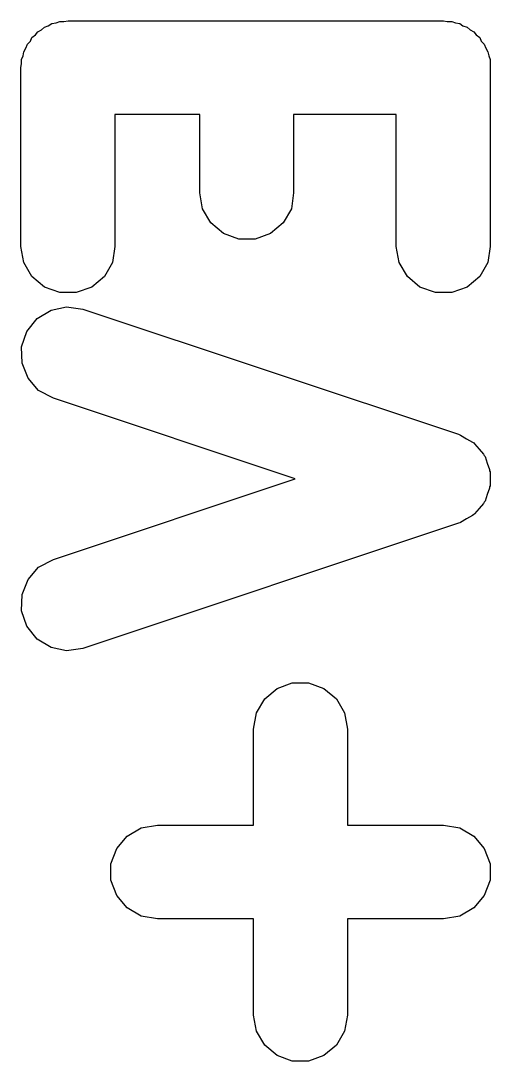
# Model space of a CAD drawing. Extents: x 111.2 to 128, y -97.4 to -76.5.
# Drawn here: x 116.127 to 116.762, y -82.926 to -81.518 of the extents above; entities that cross this region are included whole.
import ezdxf

# ---------------------------------------------------------------- set-up
doc = ezdxf.new("R2010")
doc.units = 0
doc.header["$MEASUREMENT"] = 0
doc.layers.add('BLACK', color=7, linetype='CONTINUOUS')

msp = doc.modelspace()

# ---------------------------------------------------------------- linework, layer by layer
at = {"layer": 'BLACK', "linetype": 'CONTINUOUS'}
for p, q in [((116.155, -81.5299), (116.159, -81.5263)), ((116.159, -81.5263), (116.164, -81.5244)), ((116.164, -81.5244), (116.169, -81.5216)), ((116.169, -81.5216), (116.175, -81.5207)), ((116.175, -81.5207), (116.18, -81.5188)), ((116.18, -81.5188), (116.185, -81.5188)), ((116.185, -81.5188), (116.191, -81.5178)), ((116.191, -81.5178), (116.699, -81.5178)), ((116.699, -81.5178), (116.704, -81.5188)), ((116.704, -81.5188), (116.71, -81.5188)), ((116.71, -81.5188), (116.715, -81.5207)), ((116.715, -81.5207), (116.721, -81.5216)), ((116.721, -81.5216), (116.725, -81.5244)), ((116.725, -81.5244), (116.731, -81.5263)), ((116.731, -81.5263), (116.735, -81.5299)), ((116.14, -81.5453), (116.142, -81.5405)), ((116.142, -81.5405), (116.147, -81.5369)), ((116.147, -81.5369), (116.15, -81.5326)), ((116.15, -81.5326), (116.155, -81.5299)), ((116.735, -81.5299), (116.74, -81.5326)), ((116.74, -81.5326), (116.743, -81.5369)), ((116.743, -81.5369), (116.748, -81.5405)), ((116.748, -81.5405), (116.75, -81.5453)), ((116.131, -81.5596), (116.134, -81.5548)), ((116.134, -81.5548), (116.136, -81.5495)), ((116.136, -81.5495), (116.14, -81.5453)), ((116.75, -81.5453), (116.754, -81.5495)), ((116.754, -81.5495), (116.756, -81.5548)), ((116.756, -81.5548), (116.759, -81.5596)), ((116.128, -81.5703), (116.13, -81.565)), ((116.128, -81.5758), (116.128, -81.5703)), ((116.13, -81.565), (116.131, -81.5596)), ((116.759, -81.5596), (116.76, -81.565)), ((116.76, -81.565), (116.762, -81.5703)), ((116.762, -81.5703), (116.762, -81.5758)), ((116.127, -81.5813), (116.128, -81.5758)), ((116.127, -81.8232), (116.127, -81.5813)), ((116.762, -81.5758), (116.762, -81.5813)), ((116.762, -81.5813), (116.762, -81.8232)), ((116.369, -81.6448), (116.254, -81.6448)), ((116.254, -81.6448), (116.254, -81.8232)), ((116.369, -81.7506), (116.369, -81.6448)), ((116.635, -81.6448), (116.496, -81.6448)), ((116.496, -81.6448), (116.496, -81.7506)), ((116.635, -81.8232), (116.635, -81.6448)), ((116.373, -81.7723), (116.369, -81.7506)), ((116.496, -81.7506), (116.493, -81.7723)), ((116.384, -81.7914), (116.373, -81.7723)), ((116.493, -81.7723), (116.482, -81.7914)), ((116.401, -81.8056), (116.384, -81.7914)), ((116.482, -81.7914), (116.465, -81.8056)), ((116.422, -81.8132), (116.401, -81.8056)), ((116.465, -81.8056), (116.444, -81.8132)), ((116.131, -81.8449), (116.127, -81.8232)), ((116.254, -81.8232), (116.251, -81.8449)), ((116.444, -81.8132), (116.422, -81.8132)), ((116.639, -81.8449), (116.635, -81.8232)), ((116.762, -81.8232), (116.759, -81.8449)), ((116.142, -81.864), (116.131, -81.8449)), ((116.251, -81.8449), (116.24, -81.864)), ((116.65, -81.864), (116.639, -81.8449)), ((116.759, -81.8449), (116.748, -81.864)), ((116.159, -81.8782), (116.142, -81.864)), ((116.24, -81.864), (116.223, -81.8782)), ((116.667, -81.8782), (116.65, -81.864)), ((116.748, -81.864), (116.731, -81.8782)), ((116.18, -81.8857), (116.159, -81.8782)), ((116.223, -81.8782), (116.202, -81.8857)), ((116.688, -81.8857), (116.667, -81.8782)), ((116.731, -81.8782), (116.71, -81.8857)), ((116.202, -81.8857), (116.18, -81.8857)), ((116.71, -81.8857), (116.688, -81.8857)), ((116.168, -81.9093), (116.189, -81.9049)), ((116.189, -81.9049), (116.211, -81.9081)), ((116.211, -81.9081), (116.719, -82.0774)), ((116.135, -81.9381), (116.149, -81.9208)), ((116.149, -81.9208), (116.168, -81.9093)), ((116.128, -81.959), (116.135, -81.9381)), ((116.129, -81.9811), (116.128, -81.959)), ((116.137, -82.0016), (116.129, -81.9811)), ((116.151, -82.0181), (116.137, -82.0016)), ((116.171, -82.0286), (116.151, -82.0181)), ((116.498, -82.1377), (116.171, -82.0286)), ((116.719, -82.0774), (116.721, -82.0783)), ((116.721, -82.0783), (116.722, -82.0786)), ((116.722, -82.0786), (116.73, -82.0835)), ((116.73, -82.0835), (116.738, -82.0879)), ((116.738, -82.0879), (116.74, -82.0892)), ((116.74, -82.0892), (116.741, -82.0902)), ((116.741, -82.0902), (116.747, -82.0975)), ((116.747, -82.0975), (116.753, -82.1044)), ((116.753, -82.1044), (116.754, -82.1061)), ((116.754, -82.1061), (116.755, -82.1074)), ((116.755, -82.1074), (116.758, -82.1163)), ((116.758, -82.1163), (116.761, -82.1249)), ((116.761, -82.1249), (116.761, -82.1267)), ((116.761, -82.1267), (116.762, -82.1284)), ((116.762, -82.1284), (116.762, -82.1377)), ((116.171, -82.2468), (116.498, -82.1377)), ((116.762, -82.147), (116.761, -82.1486)), ((116.762, -82.1377), (116.762, -82.147)), ((116.758, -82.1591), (116.755, -82.1679)), ((116.761, -82.1504), (116.758, -82.1591)), ((116.761, -82.1486), (116.761, -82.1504)), ((116.753, -82.1709), (116.747, -82.1779)), ((116.754, -82.1693), (116.753, -82.1709)), ((116.755, -82.1679), (116.754, -82.1693)), ((116.738, -82.1874), (116.73, -82.1918)), ((116.74, -82.1861), (116.738, -82.1874)), ((116.741, -82.1852), (116.74, -82.1861)), ((116.747, -82.1779), (116.741, -82.1852)), ((116.719, -82.1979), (116.211, -82.3672)), ((116.721, -82.1971), (116.719, -82.1979)), ((116.722, -82.1967), (116.721, -82.1971)), ((116.73, -82.1918), (116.722, -82.1967)), ((116.151, -82.2573), (116.171, -82.2468)), ((116.137, -82.2738), (116.151, -82.2573)), ((116.129, -82.2943), (116.137, -82.2738)), ((116.128, -82.3163), (116.129, -82.2943)), ((116.135, -82.3372), (116.128, -82.3163)), ((116.149, -82.3545), (116.135, -82.3372)), ((116.168, -82.3661), (116.149, -82.3545)), ((116.189, -82.3705), (116.168, -82.3661)), ((116.211, -82.3672), (116.189, -82.3705)), ((116.474, -82.4213), (116.494, -82.4138)), ((116.494, -82.4138), (116.516, -82.4138)), ((116.516, -82.4138), (116.537, -82.4213)), ((116.457, -82.4355), (116.474, -82.4213)), ((116.537, -82.4213), (116.554, -82.4355)), ((116.446, -82.4546), (116.457, -82.4355)), ((116.554, -82.4355), (116.565, -82.4546)), ((116.442, -82.4763), (116.446, -82.4546)), ((116.565, -82.4546), (116.569, -82.4763)), ((116.442, -82.6064), (116.442, -82.4763)), ((116.569, -82.4763), (116.569, -82.6064)), ((116.271, -82.6212), (116.29, -82.6102)), ((116.29, -82.6102), (116.312, -82.6064)), ((116.312, -82.6064), (116.442, -82.6064)), ((116.569, -82.6064), (116.699, -82.6064)), ((116.699, -82.6064), (116.721, -82.6102)), ((116.721, -82.6102), (116.74, -82.6212)), ((116.257, -82.6381), (116.271, -82.6212)), ((116.74, -82.6212), (116.754, -82.6381)), ((116.249, -82.6588), (116.257, -82.6381)), ((116.754, -82.6381), (116.762, -82.6588)), ((116.249, -82.6809), (116.249, -82.6588)), ((116.762, -82.6588), (116.762, -82.6809)), ((116.257, -82.7016), (116.249, -82.6809)), ((116.762, -82.6809), (116.754, -82.7016)), ((116.271, -82.7185), (116.257, -82.7016)), ((116.754, -82.7016), (116.74, -82.7185)), ((116.29, -82.7295), (116.271, -82.7185)), ((116.74, -82.7185), (116.721, -82.7295)), ((116.312, -82.7334), (116.29, -82.7295)), ((116.442, -82.7334), (116.312, -82.7334)), ((116.442, -82.8634), (116.442, -82.7334)), ((116.699, -82.7334), (116.569, -82.7334)), ((116.569, -82.7334), (116.569, -82.8634)), ((116.721, -82.7295), (116.699, -82.7334)), ((116.446, -82.8851), (116.442, -82.8634)), ((116.569, -82.8634), (116.565, -82.8851)), ((116.457, -82.9042), (116.446, -82.8851)), ((116.565, -82.8851), (116.554, -82.9042)), ((116.474, -82.9184), (116.457, -82.9042)), ((116.554, -82.9042), (116.537, -82.9184)), ((116.494, -82.9259), (116.474, -82.9184)), ((116.537, -82.9184), (116.516, -82.9259)), ((116.516, -82.9259), (116.494, -82.9259))]:
    msp.add_line(p, q, dxfattribs=at)

doc.saveas('drawing.dxf')
